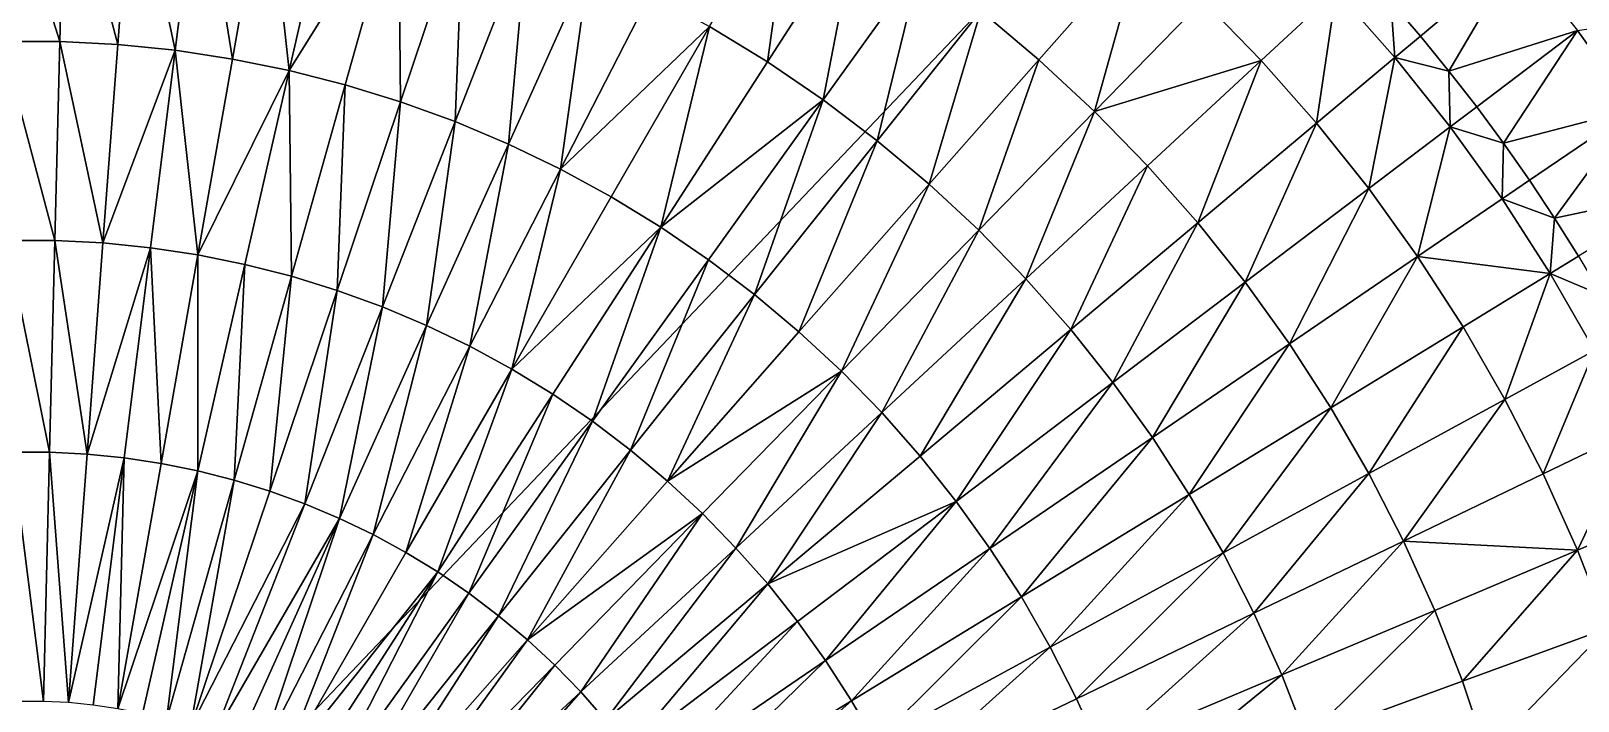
# Model space of a CAD drawing. Header units: millimetres. Extents: x -3250 to 8000, y -3250 to 3250.
# Drawn here: x 0 to 1407, y 456 to 1065 of the extents above; entities that cross this region are included whole.
import ezdxf

# ---------------------------------------------------------------- set-up
doc = ezdxf.new("R2010")
doc.units = ezdxf.units.MM
doc.header["$MEASUREMENT"] = 0
doc.layers.add('MESH_3D', color=2, linetype='CONTINUOUS')

msp = doc.modelspace()

# ---------------------------------------------------------------- linework, layer by layer
at = {"layer": 'MESH_3D'}
for points in [[(2150.5, 2436.8, 32500), (-3128.5, 880.2, 32500), (-2326.6, -2269.3, 32500)], [(2150.5, 2436.8, 32500), (-2269.3, 2326.6, 32500), (-3128.5, 880.2, 32500)], [(2150.5, 2436.8, 32500), (-2326.6, -2269.3, 32500), (3105.6, 958, 32500)], [(-30.8, 1234.5, -1086.9), (30.8, 1234.5, -1086.9), (26.3, 1055.6, -1133)], [(-30.8, 1234.5, -1086.9), (26.3, 1055.6, -1133), (-26.3, 1055.6, -1133)], [(30.8, 1234.5, -1086.9), (78.9, 1052.9, -1133), (26.3, 1055.6, -1133)], [(30.8, 1234.5, -1086.9), (92.3, 1231.4, -1086.9), (78.9, 1052.9, -1133)], [(92.3, 1231.4, -1086.9), (131.3, 1047.7, -1133), (78.9, 1052.9, -1133)], [(92.3, 1231.4, -1086.9), (153.5, 1225.3, -1086.9), (131.3, 1047.7, -1133)], [(153.5, 1225.3, -1086.9), (183.4, 1039.8, -1133), (131.3, 1047.7, -1133)], [(153.5, 1225.3, -1086.9), (214.4, 1216.1, -1086.9), (183.4, 1039.8, -1133)], [(214.4, 1216.1, -1086.9), (235, 1029.4, -1133), (183.4, 1039.8, -1133)], [(214.4, 1216.1, -1086.9), (274.8, 1203.9, -1086.9), (235, 1029.4, -1133)], [(274.8, 1203.9, -1086.9), (334.4, 1188.7, -1086.9), (235, 1029.4, -1133)], [(692.9, 1200.2, -1040.3), (670, 1037.3, -1086.9), (617.4, 1069.4, -1086.9)], [(692.9, 1200.2, -1040.3), (751.9, 1164.2, -1040.3), (670, 1037.3, -1086.9)], [(334.4, 1188.7, -1086.9), (286, 1016.4, -1133), (235, 1029.4, -1133)], [(334.4, 1188.7, -1086.9), (336.3, 1000.9, -1133), (286, 1016.4, -1133)], [(334.4, 1188.7, -1086.9), (393.3, 1170.6, -1086.9), (336.3, 1000.9, -1133)], [(393.3, 1170.6, -1086.9), (385.8, 982.9, -1133), (336.3, 1000.9, -1133)], [(393.3, 1170.6, -1086.9), (451.1, 1149.5, -1086.9), (385.8, 982.9, -1133)], [(751.9, 1164.2, -1040.3), (720.8, 1002.6, -1086.9), (670, 1037.3, -1086.9)], [(751.9, 1164.2, -1040.3), (809, 1125.3, -1040.3), (720.8, 1002.6, -1086.9)], [(451.1, 1149.5, -1086.9), (434.3, 962.4, -1133), (385.8, 982.9, -1133)], [(451.1, 1149.5, -1086.9), (507.9, 1125.6, -1086.9), (434.3, 962.4, -1133)], [(1010.3, 1144.8, -989.8), (917, 1039.1, -1040.3), (864.1, 1083.5, -1040.3)], [(1010.3, 1144.8, -989.8), (967.7, 992.1, -1040.3), (917, 1039.1, -1040.3)], [(1010.3, 1144.8, -989.8), (1066.1, 1093, -989.8), (967.7, 992.1, -1040.3)], [(1352.1, 1134.6, -885.2), (1264, 1060.6, -939.1), (1237.1, 1091.8, -939.1)], [(1352.1, 1134.6, -885.2), (1290, 1028.8, -939.1), (1264, 1060.6, -939.1)], [(1352.1, 1134.6, -885.2), (1407, 1065.8, -885.2), (1290, 1028.8, -939.1)], [(507.9, 1125.6, -1086.9), (481.7, 939.6, -1133), (434.3, 962.4, -1133)], [(507.9, 1125.6, -1086.9), (563.4, 1098.9, -1086.9), (481.7, 939.6, -1133)], [(809, 1125.3, -1040.3), (769.9, 965.4, -1086.9), (720.8, 1002.6, -1086.9)], [(809, 1125.3, -1040.3), (864.1, 1083.5, -1040.3), (769.9, 965.4, -1086.9)], [(563.4, 1098.9, -1086.9), (617.4, 1069.4, -1086.9), (481.7, 939.6, -1133)], [(1187.4, 1101.7, -952.1), (1119.2, 1038.5, -989.8), (1066.1, 1093, -989.8)], [(1187.4, 1101.7, -952.1), (1169.6, 981.4, -989.8), (1119.2, 1038.5, -989.8)], [(1187.4, 1101.7, -952.1), (1240.8, 1041.2, -952.1), (1169.6, 981.4, -989.8)], [(1187.4, 1101.7, -952.1), (1237.1, 1091.8, -939.1), (1240.8, 1041.2, -952.1)], [(1066.1, 1093, -989.8), (1119.2, 1038.5, -989.8), (967.7, 992.1, -1040.3)], [(1240.8, 1041.2, -952.1), (1237.1, 1091.8, -939.1), (1264, 1060.6, -939.1)], [(864.1, 1083.5, -1040.3), (817.1, 925.9, -1086.9), (769.9, 965.4, -1086.9)], [(864.1, 1083.5, -1040.3), (917, 1039.1, -1040.3), (817.1, 925.9, -1086.9)], [(1407, 1065.8, -885.2), (1502.1, 1079.9, -840.8), (1458.4, 994.3, -885.2)], [(617.4, 1069.4, -1086.9), (527.9, 914.4, -1133), (481.7, 939.6, -1133)], [(617.4, 1069.4, -1086.9), (572.9, 887, -1133), (527.9, 914.4, -1133)], [(617.4, 1069.4, -1086.9), (670, 1037.3, -1086.9), (572.9, 887, -1133)], [(1240.8, 1041.2, -952.1), (1264, 1060.6, -939.1), (1290, 1028.8, -939.1)], [(1407, 1065.8, -885.2), (1315.3, 996.3, -939.1), (1290, 1028.8, -939.1)], [(1407, 1065.8, -885.2), (1339.7, 963.2, -939.1), (1315.3, 996.3, -939.1)], [(1407, 1065.8, -885.2), (1458.4, 994.3, -885.2), (1339.7, 963.2, -939.1)], [(-26.3, 1055.6, -1133), (26.3, 1055.6, -1133), (21.8, 874.7, -1170.9)], [(-26.3, 1055.6, -1133), (21.8, 874.7, -1170.9), (-21.8, 874.7, -1170.9)], [(26.3, 1055.6, -1133), (65.4, 872.5, -1170.9), (21.8, 874.7, -1170.9)], [(26.3, 1055.6, -1133), (78.9, 1052.9, -1133), (65.4, 872.5, -1170.9)], [(78.9, 1052.9, -1133), (131.3, 1047.7, -1133), (65.4, 872.5, -1170.9)], [(131.3, 1047.7, -1133), (108.8, 868.2, -1170.9), (65.4, 872.5, -1170.9)], [(131.3, 1047.7, -1133), (151.9, 861.7, -1170.9), (108.8, 868.2, -1170.9)], [(131.3, 1047.7, -1133), (183.4, 1039.8, -1133), (151.9, 861.7, -1170.9)], [(183.4, 1039.8, -1133), (235, 1029.4, -1133), (151.9, 861.7, -1170.9)], [(235, 1029.4, -1133), (194.7, 853, -1170.9), (151.9, 861.7, -1170.9)], [(235, 1029.4, -1133), (237, 842.3, -1170.9), (194.7, 853, -1170.9)], [(235, 1029.4, -1133), (286, 1016.4, -1133), (237, 842.3, -1170.9)], [(670, 1037.3, -1086.9), (720.8, 1002.6, -1086.9), (572.9, 887, -1133)], [(917, 1039.1, -1040.3), (862.2, 884, -1086.9), (817.1, 925.9, -1086.9)], [(917, 1039.1, -1040.3), (967.7, 992.1, -1040.3), (862.2, 884, -1086.9)], [(1119.2, 1038.5, -989.8), (1015.9, 942.6, -1040.3), (967.7, 992.1, -1040.3)], [(1119.2, 1038.5, -989.8), (1061.7, 890.8, -1040.3), (1015.9, 942.6, -1040.3)], [(1119.2, 1038.5, -989.8), (1169.6, 981.4, -989.8), (1061.7, 890.8, -1040.3)], [(1240.8, 1041.2, -952.1), (1217.1, 921.9, -989.8), (1169.6, 981.4, -989.8)], [(1240.8, 1041.2, -952.1), (1291.2, 978, -952.1), (1217.1, 921.9, -989.8)], [(1240.8, 1041.2, -952.1), (1290, 1028.8, -939.1), (1291.2, 978, -952.1)], [(1291.2, 978, -952.1), (1290, 1028.8, -939.1), (1315.3, 996.3, -939.1)], [(286, 1016.4, -1133), (278.7, 829.4, -1170.9), (237, 842.3, -1170.9)], [(286, 1016.4, -1133), (336.3, 1000.9, -1133), (278.7, 829.4, -1170.9)], [(336.3, 1000.9, -1133), (319.7, 814.5, -1170.9), (278.7, 829.4, -1170.9)], [(336.3, 1000.9, -1133), (385.8, 982.9, -1133), (319.7, 814.5, -1170.9)], [(720.8, 1002.6, -1086.9), (616.4, 857.3, -1133), (572.9, 887, -1133)], [(720.8, 1002.6, -1086.9), (658.3, 825.5, -1133), (616.4, 857.3, -1133)], [(720.8, 1002.6, -1086.9), (769.9, 965.4, -1086.9), (658.3, 825.5, -1133)], [(967.7, 992.1, -1040.3), (905.2, 839.9, -1086.9), (862.2, 884, -1086.9)], [(967.7, 992.1, -1040.3), (1015.9, 942.6, -1040.3), (905.2, 839.9, -1086.9)], [(1291.2, 978, -952.1), (1315.3, 996.3, -939.1), (1339.7, 963.2, -939.1)], [(1458.4, 994.3, -885.2), (1363.3, 929.5, -939.1), (1339.7, 963.2, -939.1)], [(1458.4, 994.3, -885.2), (1386, 895.2, -939.1), (1363.3, 929.5, -939.1)], [(1458.4, 994.3, -885.2), (1506.1, 920.4, -885.2), (1386, 895.2, -939.1)], [(385.8, 982.9, -1133), (359.9, 797.5, -1170.9), (319.7, 814.5, -1170.9)], [(385.8, 982.9, -1133), (434.3, 962.4, -1133), (359.9, 797.5, -1170.9)], [(1169.6, 981.4, -989.8), (1104.7, 836.8, -1040.3), (1061.7, 890.8, -1040.3)], [(1169.6, 981.4, -989.8), (1217.1, 921.9, -989.8), (1104.7, 836.8, -1040.3)], [(1291.2, 978, -952.1), (1261.5, 860.1, -989.8), (1217.1, 921.9, -989.8)], [(1291.2, 978, -952.1), (1338.3, 912.5, -952.1), (1261.5, 860.1, -989.8)], [(1291.2, 978, -952.1), (1339.7, 963.2, -939.1), (1338.3, 912.5, -952.1)], [(3105.6, 958, 32500), (-2326.6, -2269.3, 32500), (-1962.4, -2590.7, 32500)], [(3105.6, 958, 32500), (-1962.4, -2590.7, 32500), (-1625, -2814.6, 32500)], [(3105.6, 958, 32500), (-1625, -2814.6, 32500), (-723.2, -3168.5, 32500)], [(3105.6, 958, 32500), (-723.2, -3168.5, 32500), (1410.1, -2928.1, 32500)], [(434.3, 962.4, -1133), (399.2, 778.6, -1170.9), (359.9, 797.5, -1170.9)], [(434.3, 962.4, -1133), (481.7, 939.6, -1133), (399.2, 778.6, -1170.9)], [(769.9, 965.4, -1086.9), (698.7, 791.7, -1133), (658.3, 825.5, -1133)], [(769.9, 965.4, -1086.9), (817.1, 925.9, -1086.9), (698.7, 791.7, -1133)], [(1338.3, 912.5, -952.1), (1339.7, 963.2, -939.1), (1363.3, 929.5, -939.1)], [(481.7, 939.6, -1133), (437.5, 757.7, -1170.9), (399.2, 778.6, -1170.9)], [(481.7, 939.6, -1133), (527.9, 914.4, -1133), (437.5, 757.7, -1170.9)], [(1015.9, 942.6, -1040.3), (946, 793.8, -1086.9), (905.2, 839.9, -1086.9)], [(1015.9, 942.6, -1040.3), (1061.7, 890.8, -1040.3), (946, 793.8, -1086.9)], [(1338.3, 912.5, -952.1), (1363.3, 929.5, -939.1), (1386, 895.2, -939.1)], [(817.1, 925.9, -1086.9), (737.3, 755.9, -1133), (698.7, 791.7, -1133)], [(817.1, 925.9, -1086.9), (862.2, 884, -1086.9), (737.3, 755.9, -1133)], [(1217.1, 921.9, -989.8), (1145.1, 780.7, -1040.3), (1104.7, 836.8, -1040.3)], [(1217.1, 921.9, -989.8), (1261.5, 860.1, -989.8), (1145.1, 780.7, -1040.3)], [(1506.1, 920.4, -885.2), (1407.9, 860.4, -939.1), (1386, 895.2, -939.1)], [(527.9, 914.4, -1133), (572.9, 887, -1133), (437.5, 757.7, -1170.9)], [(1338.3, 912.5, -952.1), (1382.1, 844.6, -952.1), (1261.5, 860.1, -989.8)], [(1338.3, 912.5, -952.1), (1386, 895.2, -939.1), (1382.1, 844.6, -952.1)], [(572.9, 887, -1133), (474.7, 735, -1170.9), (437.5, 757.7, -1170.9)], [(572.9, 887, -1133), (510.8, 710.4, -1170.9), (474.7, 735, -1170.9)], [(572.9, 887, -1133), (616.4, 857.3, -1133), (510.8, 710.4, -1170.9)], [(1061.7, 890.8, -1040.3), (984.3, 745.6, -1086.9), (946, 793.8, -1086.9)], [(1061.7, 890.8, -1040.3), (1104.7, 836.8, -1040.3), (984.3, 745.6, -1086.9)], [(1382.1, 844.6, -952.1), (1386, 895.2, -939.1), (1407.9, 860.4, -939.1)], [(-21.8, 874.7, -1170.9), (17, 682.2, -1202.5), (-17, 682.2, -1202.5)], [(-21.8, 874.7, -1170.9), (21.8, 874.7, -1170.9), (17, 682.2, -1202.5)], [(21.8, 874.7, -1170.9), (51, 680.5, -1202.5), (17, 682.2, -1202.5)], [(21.8, 874.7, -1170.9), (65.4, 872.5, -1170.9), (51, 680.5, -1202.5)], [(862.2, 884, -1086.9), (774, 718.2, -1133), (737.3, 755.9, -1133)], [(862.2, 884, -1086.9), (905.2, 839.9, -1086.9), (774, 718.2, -1133)], [(65.4, 872.5, -1170.9), (108.8, 868.2, -1170.9), (51, 680.5, -1202.5)], [(108.8, 868.2, -1170.9), (84.9, 677.1, -1202.5), (51, 680.5, -1202.5)], [(108.8, 868.2, -1170.9), (118.5, 672.1, -1202.5), (84.9, 677.1, -1202.5)], [(108.8, 868.2, -1170.9), (151.9, 861.7, -1170.9), (118.5, 672.1, -1202.5)], [(151.9, 861.7, -1170.9), (151.9, 665.3, -1202.5), (118.5, 672.1, -1202.5)], [(151.9, 861.7, -1170.9), (194.7, 853, -1170.9), (151.9, 665.3, -1202.5)], [(1261.5, 860.1, -989.8), (1182.6, 722.7, -1040.3), (1145.1, 780.7, -1040.3)], [(1261.5, 860.1, -989.8), (1302.8, 796.1, -989.8), (1182.6, 722.7, -1040.3)], [(1382.1, 844.6, -952.1), (1302.8, 796.1, -989.8), (1261.5, 860.1, -989.8)], [(1382.1, 844.6, -952.1), (1407.9, 860.4, -939.1), (1428.9, 825, -939.1)], [(194.7, 853, -1170.9), (184.8, 656.9, -1202.5), (151.9, 665.3, -1202.5)], [(194.7, 853, -1170.9), (237, 842.3, -1170.9), (184.8, 656.9, -1202.5)], [(616.4, 857.3, -1133), (545.5, 684.1, -1170.9), (510.8, 710.4, -1170.9)], [(616.4, 857.3, -1133), (658.3, 825.5, -1133), (545.5, 684.1, -1170.9)], [(1382.1, 844.6, -952.1), (1340.9, 730.2, -989.8), (1302.8, 796.1, -989.8)], [(1382.1, 844.6, -952.1), (1422.5, 774.7, -952.1), (1340.9, 730.2, -989.8)], [(1382.1, 844.6, -952.1), (1428.9, 825, -939.1), (1422.5, 774.7, -952.1)], [(237, 842.3, -1170.9), (217.3, 646.9, -1202.5), (184.8, 656.9, -1202.5)], [(237, 842.3, -1170.9), (278.7, 829.4, -1170.9), (217.3, 646.9, -1202.5)], [(905.2, 839.9, -1086.9), (808.9, 678.7, -1133), (774, 718.2, -1133)], [(905.2, 839.9, -1086.9), (946, 793.8, -1086.9), (808.9, 678.7, -1133)], [(1104.7, 836.8, -1040.3), (1020.3, 695.6, -1086.9), (984.3, 745.6, -1086.9)], [(1104.7, 836.8, -1040.3), (1145.1, 780.7, -1040.3), (1020.3, 695.6, -1086.9)], [(278.7, 829.4, -1170.9), (249.3, 635.3, -1202.5), (217.3, 646.9, -1202.5)], [(278.7, 829.4, -1170.9), (319.7, 814.5, -1170.9), (249.3, 635.3, -1202.5)], [(658.3, 825.5, -1133), (579, 656, -1170.9), (545.5, 684.1, -1170.9)], [(658.3, 825.5, -1133), (698.7, 791.7, -1133), (579, 656, -1170.9)], [(319.7, 814.5, -1170.9), (280.7, 622, -1202.5), (249.3, 635.3, -1202.5)], [(319.7, 814.5, -1170.9), (359.9, 797.5, -1170.9), (280.7, 622, -1202.5)], [(359.9, 797.5, -1170.9), (311.3, 607.3, -1202.5), (280.7, 622, -1202.5)], [(359.9, 797.5, -1170.9), (399.2, 778.6, -1170.9), (311.3, 607.3, -1202.5)], [(698.7, 791.7, -1133), (737.3, 755.9, -1133), (579, 656, -1170.9)], [(946, 793.8, -1086.9), (841.7, 637.5, -1133), (808.9, 678.7, -1133)], [(946, 793.8, -1086.9), (984.3, 745.6, -1086.9), (841.7, 637.5, -1133)], [(1302.8, 796.1, -989.8), (1217.1, 662.8, -1040.3), (1182.6, 722.7, -1040.3)], [(1302.8, 796.1, -989.8), (1340.9, 730.2, -989.8), (1217.1, 662.8, -1040.3)], [(399.2, 778.6, -1170.9), (341.2, 591, -1202.5), (311.3, 607.3, -1202.5)], [(399.2, 778.6, -1170.9), (437.5, 757.7, -1170.9), (341.2, 591, -1202.5)], [(1145.1, 780.7, -1040.3), (1053.7, 643.9, -1086.9), (1020.3, 695.6, -1086.9)], [(1145.1, 780.7, -1040.3), (1182.6, 722.7, -1040.3), (1053.7, 643.9, -1086.9)], [(1422.5, 774.7, -952.1), (1375.6, 662.5, -989.8), (1340.9, 730.2, -989.8)], [(1422.5, 774.7, -952.1), (1459.4, 702.8, -952.1), (1375.6, 662.5, -989.8)], [(437.5, 757.7, -1170.9), (370.3, 573.3, -1202.5), (341.2, 591, -1202.5)], [(437.5, 757.7, -1170.9), (474.7, 735, -1170.9), (370.3, 573.3, -1202.5)], [(737.3, 755.9, -1133), (610.9, 626.4, -1170.9), (579, 656, -1170.9)], [(737.3, 755.9, -1133), (641.4, 595.1, -1170.9), (610.9, 626.4, -1170.9)], [(737.3, 755.9, -1133), (774, 718.2, -1133), (641.4, 595.1, -1170.9)], [(474.7, 735, -1170.9), (398.4, 554.1, -1202.5), (370.3, 573.3, -1202.5)], [(474.7, 735, -1170.9), (510.8, 710.4, -1170.9), (398.4, 554.1, -1202.5)], [(984.3, 745.6, -1086.9), (872.4, 594.8, -1133), (841.7, 637.5, -1133)], [(984.3, 745.6, -1086.9), (1020.3, 695.6, -1086.9), (872.4, 594.8, -1133)], [(774, 718.2, -1133), (670.3, 562.4, -1170.9), (641.4, 595.1, -1170.9)], [(774, 718.2, -1133), (808.9, 678.7, -1133), (670.3, 562.4, -1170.9)], [(1182.6, 722.7, -1040.3), (1084.5, 590.6, -1086.9), (1053.7, 643.9, -1086.9)], [(1182.6, 722.7, -1040.3), (1217.1, 662.8, -1040.3), (1084.5, 590.6, -1086.9)], [(1340.9, 730.2, -989.8), (1248.6, 601.3, -1040.3), (1217.1, 662.8, -1040.3)], [(1340.9, 730.2, -989.8), (1375.6, 662.5, -989.8), (1248.6, 601.3, -1040.3)], [(510.8, 710.4, -1170.9), (425.5, 533.5, -1202.5), (398.4, 554.1, -1202.5)], [(510.8, 710.4, -1170.9), (545.5, 684.1, -1170.9), (425.5, 533.5, -1202.5)], [(1020.3, 695.6, -1086.9), (901, 550.6, -1133), (872.4, 594.8, -1133)], [(1020.3, 695.6, -1086.9), (1053.7, 643.9, -1086.9), (901, 550.6, -1133)], [(1459.4, 702.8, -952.1), (1406.9, 593.1, -989.8), (1375.6, 662.5, -989.8)], [(1459.4, 702.8, -952.1), (1492.6, 629.2, -952.1), (1406.9, 593.1, -989.8)], [(-17, 682.2, -1202.5), (17, 682.2, -1202.5), (11.4, 455.6, -1229.1)], [(-17, 682.2, -1202.5), (11.4, 455.6, -1229.1), (-11.4, 455.6, -1229.1)], [(17, 682.2, -1202.5), (34.1, 454.5, -1229.1), (11.4, 455.6, -1229.1)], [(17, 682.2, -1202.5), (51, 680.5, -1202.5), (34.1, 454.5, -1229.1)], [(51, 680.5, -1202.5), (84.9, 677.1, -1202.5), (34.1, 454.5, -1229.1)], [(84.9, 677.1, -1202.5), (56.7, 452.2, -1229.1), (34.1, 454.5, -1229.1)], [(84.9, 677.1, -1202.5), (79.1, 448.9, -1229.1), (56.7, 452.2, -1229.1)], [(84.9, 677.1, -1202.5), (118.5, 672.1, -1202.5), (79.1, 448.9, -1229.1)], [(545.5, 684.1, -1170.9), (451.6, 511.7, -1202.5), (425.5, 533.5, -1202.5)], [(545.5, 684.1, -1170.9), (579, 656, -1170.9), (451.6, 511.7, -1202.5)], [(808.9, 678.7, -1133), (841.7, 637.5, -1133), (670.3, 562.4, -1170.9)], [(118.5, 672.1, -1202.5), (151.9, 665.3, -1202.5), (79.1, 448.9, -1229.1)], [(151.9, 665.3, -1202.5), (101.4, 444.4, -1229.1), (79.1, 448.9, -1229.1)], [(151.9, 665.3, -1202.5), (123.4, 438.8, -1229.1), (101.4, 444.4, -1229.1)], [(151.9, 665.3, -1202.5), (184.8, 656.9, -1202.5), (123.4, 438.8, -1229.1)], [(1217.1, 662.8, -1040.3), (1112.6, 535.8, -1086.9), (1084.5, 590.6, -1086.9)], [(1217.1, 662.8, -1040.3), (1248.6, 601.3, -1040.3), (1112.6, 535.8, -1086.9)], [(1375.6, 662.5, -989.8), (1406.9, 593.1, -989.8), (1248.6, 601.3, -1040.3)], [(184.8, 656.9, -1202.5), (145.2, 432.1, -1229.1), (123.4, 438.8, -1229.1)], [(184.8, 656.9, -1202.5), (217.3, 646.9, -1202.5), (145.2, 432.1, -1229.1)], [(579, 656, -1170.9), (610.9, 626.4, -1170.9), (451.6, 511.7, -1202.5)], [(217.3, 646.9, -1202.5), (249.3, 635.3, -1202.5), (145.2, 432.1, -1229.1)], [(249.3, 635.3, -1202.5), (166.5, 424.3, -1229.1), (145.2, 432.1, -1229.1)], [(249.3, 635.3, -1202.5), (280.7, 622, -1202.5), (166.5, 424.3, -1229.1)], [(841.7, 637.5, -1133), (697.5, 528.3, -1170.9), (670.3, 562.4, -1170.9)], [(841.7, 637.5, -1133), (722.9, 492.9, -1170.9), (697.5, 528.3, -1170.9)], [(841.7, 637.5, -1133), (872.4, 594.8, -1133), (722.9, 492.9, -1170.9)], [(1053.7, 643.9, -1086.9), (927.3, 505, -1133), (901, 550.6, -1133)], [(1053.7, 643.9, -1086.9), (1084.5, 590.6, -1086.9), (927.3, 505, -1133)], [(280.7, 622, -1202.5), (187.5, 415.5, -1229.1), (166.5, 424.3, -1229.1)], [(280.7, 622, -1202.5), (207.9, 405.6, -1229.1), (187.5, 415.5, -1229.1)], [(280.7, 622, -1202.5), (311.3, 607.3, -1202.5), (207.9, 405.6, -1229.1)], [(610.9, 626.4, -1170.9), (476.5, 488.5, -1202.5), (451.6, 511.7, -1202.5)], [(610.9, 626.4, -1170.9), (500.3, 464.2, -1202.5), (476.5, 488.5, -1202.5)], [(610.9, 626.4, -1170.9), (641.4, 595.1, -1170.9), (500.3, 464.2, -1202.5)], [(1492.6, 629.2, -952.1), (1434.7, 522.2, -989.8), (1406.9, 593.1, -989.8)], [(311.3, 607.3, -1202.5), (227.9, 394.7, -1229.1), (207.9, 405.6, -1229.1)], [(311.3, 607.3, -1202.5), (341.2, 591, -1202.5), (227.9, 394.7, -1229.1)], [(641.4, 595.1, -1170.9), (522.8, 438.7, -1202.5), (500.3, 464.2, -1202.5)], [(641.4, 595.1, -1170.9), (670.3, 562.4, -1170.9), (522.8, 438.7, -1202.5)], [(872.4, 594.8, -1133), (746.6, 456.2, -1170.9), (722.9, 492.9, -1170.9)], [(872.4, 594.8, -1133), (901, 550.6, -1133), (746.6, 456.2, -1170.9)], [(1248.6, 601.3, -1040.3), (1137.9, 479.7, -1086.9), (1112.6, 535.8, -1086.9)], [(1248.6, 601.3, -1040.3), (1277.1, 538.3, -1040.3), (1137.9, 479.7, -1086.9)], [(1406.9, 593.1, -989.8), (1277.1, 538.3, -1040.3), (1248.6, 601.3, -1040.3)], [(1406.9, 593.1, -989.8), (1302.3, 474, -1040.3), (1277.1, 538.3, -1040.3)], [(1406.9, 593.1, -989.8), (1434.7, 522.2, -989.8), (1302.3, 474, -1040.3)], [(341.2, 591, -1202.5), (370.3, 573.3, -1202.5), (227.9, 394.7, -1229.1)], [(1084.5, 590.6, -1086.9), (951.3, 458.1, -1133), (927.3, 505, -1133)], [(1084.5, 590.6, -1086.9), (1112.6, 535.8, -1086.9), (951.3, 458.1, -1133)], [(370.3, 573.3, -1202.5), (247.3, 382.9, -1229.1), (227.9, 394.7, -1229.1)], [(370.3, 573.3, -1202.5), (266.1, 370.1, -1229.1), (247.3, 382.9, -1229.1)], [(370.3, 573.3, -1202.5), (398.4, 554.1, -1202.5), (266.1, 370.1, -1229.1)], [(398.4, 554.1, -1202.5), (284.2, 356.3, -1229.1), (266.1, 370.1, -1229.1)], [(398.4, 554.1, -1202.5), (425.5, 533.5, -1202.5), (284.2, 356.3, -1229.1)], [(670.3, 562.4, -1170.9), (544, 412.1, -1202.5), (522.8, 438.7, -1202.5)], [(670.3, 562.4, -1170.9), (697.5, 528.3, -1170.9), (544, 412.1, -1202.5)], [(901, 550.6, -1133), (768.4, 418.5, -1170.9), (746.6, 456.2, -1170.9)], [(901, 550.6, -1133), (927.3, 505, -1133), (768.4, 418.5, -1170.9)], [(1112.6, 535.8, -1086.9), (973, 410.1, -1133), (951.3, 458.1, -1133)], [(1112.6, 535.8, -1086.9), (1137.9, 479.7, -1086.9), (973, 410.1, -1133)], [(1277.1, 538.3, -1040.3), (1160.4, 422.3, -1086.9), (1137.9, 479.7, -1086.9)], [(1277.1, 538.3, -1040.3), (1302.3, 474, -1040.3), (1160.4, 422.3, -1086.9)], [(425.5, 533.5, -1202.5), (301.6, 341.7, -1229.1), (284.2, 356.3, -1229.1)], [(425.5, 533.5, -1202.5), (451.6, 511.7, -1202.5), (301.6, 341.7, -1229.1)], [(697.5, 528.3, -1170.9), (563.9, 384.4, -1202.5), (544, 412.1, -1202.5)], [(697.5, 528.3, -1170.9), (722.9, 492.9, -1170.9), (563.9, 384.4, -1202.5)], [(1434.7, 522.2, -989.8), (1324.3, 408.5, -1040.3), (1302.3, 474, -1040.3)], [(1434.7, 522.2, -989.8), (1459, 450, -989.8), (1324.3, 408.5, -1040.3)], [(451.6, 511.7, -1202.5), (318.2, 326.3, -1229.1), (301.6, 341.7, -1229.1)], [(451.6, 511.7, -1202.5), (476.5, 488.5, -1202.5), (318.2, 326.3, -1229.1)], [(722.9, 492.9, -1170.9), (582.3, 355.8, -1202.5), (563.9, 384.4, -1202.5)], [(722.9, 492.9, -1170.9), (746.6, 456.2, -1170.9), (582.3, 355.8, -1202.5)], [(927.3, 505, -1133), (788.3, 379.6, -1170.9), (768.4, 418.5, -1170.9)], [(927.3, 505, -1133), (951.3, 458.1, -1133), (788.3, 379.6, -1170.9)], [(476.5, 488.5, -1202.5), (334.1, 310, -1229.1), (318.2, 326.3, -1229.1)], [(476.5, 488.5, -1202.5), (500.3, 464.2, -1202.5), (334.1, 310, -1229.1)], [(1137.9, 479.7, -1086.9), (992.2, 361.1, -1133), (973, 410.1, -1133)], [(1137.9, 479.7, -1086.9), (1160.4, 422.3, -1086.9), (992.2, 361.1, -1133)], [(1302.3, 474, -1040.3), (1324.3, 408.5, -1040.3), (1160.4, 422.3, -1086.9)], [(500.3, 464.2, -1202.5), (349.2, 293, -1229.1), (334.1, 310, -1229.1)], [(500.3, 464.2, -1202.5), (522.8, 438.7, -1202.5), (349.2, 293, -1229.1)], [(746.6, 456.2, -1170.9), (599.3, 326.4, -1202.5), (582.3, 355.8, -1202.5)], [(746.6, 456.2, -1170.9), (768.4, 418.5, -1170.9), (599.3, 326.4, -1202.5)], [(951.3, 458.1, -1133), (973, 410.1, -1133), (788.3, 379.6, -1170.9)]]:
    msp.add_3dface(points, dxfattribs=at)

doc.saveas('drawing.dxf')
